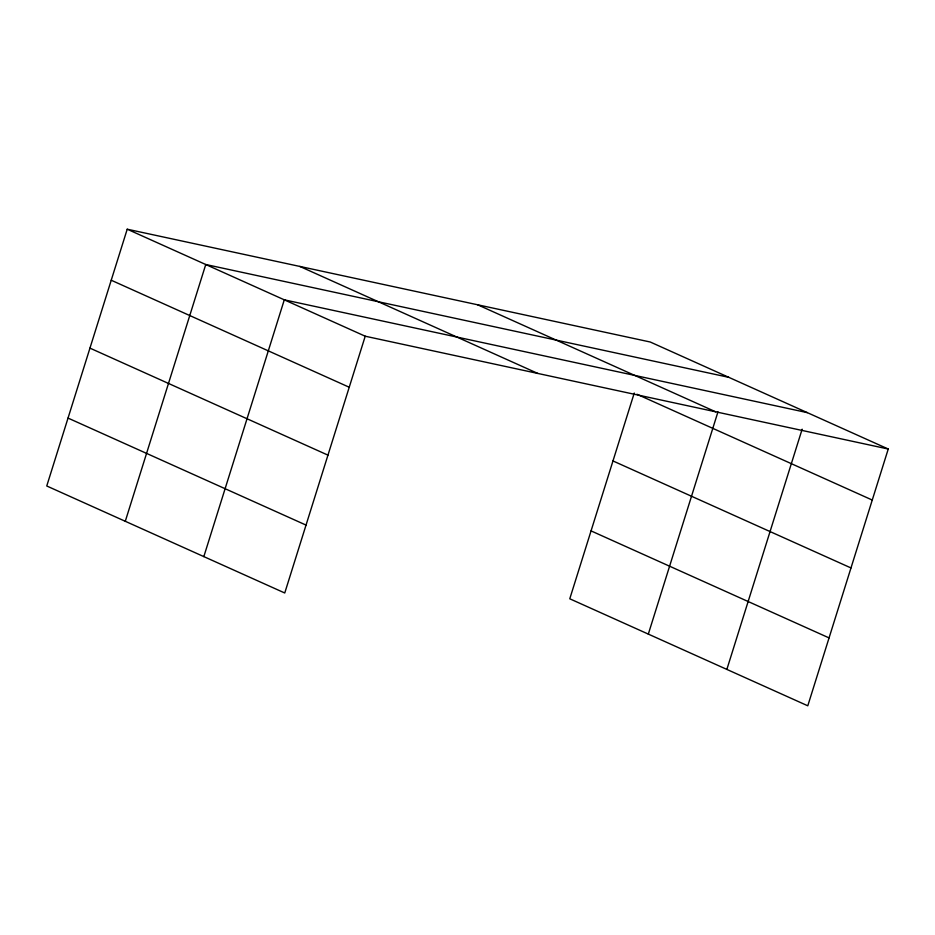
<?xml version="1.0" encoding="UTF-8"?>
<svg xmlns="http://www.w3.org/2000/svg" width="935" height="935" viewBox="0 0 935 935"><rect width="100%" height="100%" fill="white"/><g stroke="black" fill="none" stroke-linecap="round" stroke-linejoin="round"><path stroke-width="1.4" d="M127.218 229.204L46.75 485.978L284.754 592.989L365.223 336.214L127.218 229.204L650.246 342.011L888.25 449.022L807.782 705.796L569.777 598.786L634.257 393.039M125.29 521.286L205.758 264.511L728.786 377.331M203.83 556.606L284.298 299.831L807.326 412.639M648.317 634.105L717.986 411.809M726.857 669.413L802.148 429.188M365.223 336.214L888.25 449.022M477.645 304.787L715.649 411.797M636.922 394.243L872.262 500.05M299.819 266.428L537.824 373.439M612.974 460.943L850.979 567.942M111.23 280.231L349.234 387.242M591.06 530.893L829.064 637.904M89.947 348.124L327.951 455.135M68.033 418.085L306.025 525.084"/></g></svg>
